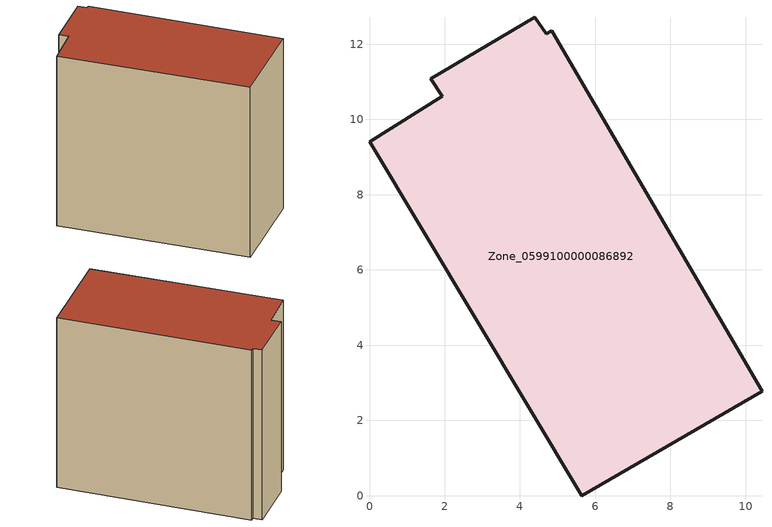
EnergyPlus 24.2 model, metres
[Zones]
Zone_0599100000086892
 floor ground (C_G): 0,9.41 1.93,10.61 1.62,11.08 4.4,12.71 4.69,12.27 4.84,12.36 10.43,2.77 5.64,0 z0
 wall outside (C_F): 1.93,10.61 0,9.41 5.64,0 10.43,2.77 4.84,12.36 4.69,12.27 4.4,12.71 1.62,11.08 1.93,10.61 z0:10.58
 roof outside (C_R): 4.4,12.71 1.62,11.08 1.93,10.61 0,9.41 5.64,0 10.43,2.77 4.84,12.36 4.69,12.27 z10.58
[BUILDING]
Pand.0599100000086892: North Axis=0; Terrain=City; Loads Convergence Tolerance Value=0.04; Temperature Convergence Tolerance Value=0.4; Solar Distribution=FullExterior; Maximum Number of Warmup Days=25; Minimum Number of Warmup Days=1
[Site:Location]
Rotterdam.The.Hague.AP_ZH_NLD Design_Conditions: Latitude=51.96; Longitude=4.45; Time Zone=1; Elevation=-4.5
[SITE:GROUNDTEMPERATURE:BUILDINGSURFACE]
18, 18, 18, 18, 18, 18, 18, 18, 18, 18, 18, 18
[MATERIAL] Thermal Absorptance=0.9; Solar Absorptance=0.7; Visible Absorptance=0.7
Name | Roughness | Thickness | Conductivity | Density | Specific Heat
G.TI.1946 | MediumSmooth | 0.15 | 1 | 540 | 1210
F.TI.1946 | Rough | 0.3 | 0.857143 | 1920 | 840
R.TI.1946 | MediumRough | 0.2 | 0.1 | 1500 | 1000
[CONSTRUCTION]
C_G: G.TI.1946
C_F: F.TI.1946
C_R: R.TI.1946
[ZONE]
Zone_0599100000086892: Type=1; Multiplier=1; Ceiling Height=Autocalculate; Volume=Autocalculate; Floor Area=autocalculate; Part of Total Floor Area=Yes
[ZONEINFILTRATION:DESIGNFLOWRATE]
Infil_Zone_0599100000086892: Zone or ZoneList or Space or SpaceList=Zone_0599100000086892; Schedule=AlwaysOn; Design Flow Rate Calculation Method=Flow/Area; Flow Rate per Floor Area=0.003; Constant Term Coefficient=1; Temperature Term Coefficient=0; Velocity Term Coefficient=0; Velocity Squared Term Coefficient=0
[HVACTEMPLATE:ZONE:IDEALLOADSAIRSYSTEM]
Zone_0599100000086892: Maximum Heating Supply Air Temperature=50; Minimum Cooling Supply Air Temperature=13; Maximum Heating Supply Air Humidity Ratio=0.0156; Minimum Cooling Supply Air Humidity Ratio=0.0077; Heating Limit=NoLimit; Cooling Limit=NoLimit; Dehumidification Control Type=ConstantSensibleHeatRatio; Cooling Sensible Heat Ratio=0.7; Dehumidification Setpoint=60; Humidification Control Type=None; Humidification Setpoint=30; Outdoor Air Method=None; Outdoor Air Flow Rate per Person=0.00944; Outdoor Air Flow Rate per Zone Floor Area=0; Outdoor Air Flow Rate per Zone=0; Demand Controlled Ventilation Type=None; Outdoor Air Economizer Type=NoEconomizer; Heat Recovery Type=None; Sensible Heat Recovery Effectiveness=0.7; Latent Heat Recovery Effectiveness=0.65
[ZONECONTROL:THERMOSTAT]
ThermostatControl_Zone_0599100000086892: Zone or ZoneList=Zone_0599100000086892; Control Type Schedule=DualSetpointControlType; Control 1=Thermostat_Zone_0599100000086892; Temperature Difference Between Cutout And Setpoint=0
[THERMOSTATSETPOINT:DUALSETPOINT]
Thermostat_Zone_0599100000086892: Heating Setpoint Temperature Schedule=HeatingSetpoint_Zone_0599100000086892; Cooling Setpoint Temperature Schedule=CoolingSetpoint_Zone_0599100000086892
[SCHEDULE:COMPACT]
HeatingSetpoint_Zone_0599100000086892: Through: 12/31, For: AllDays, Until: 24:00, 21
CoolingSetpoint_Zone_0599100000086892: Through: 12/31, For: AllDays, Until: 24:00, 24
DualSetpointControlType: Through: 12/31, For: AllDays, Until: 24:00, 4
AlwaysOn: Through: 12/31, For: AllDays, Until: 24:00, 1
